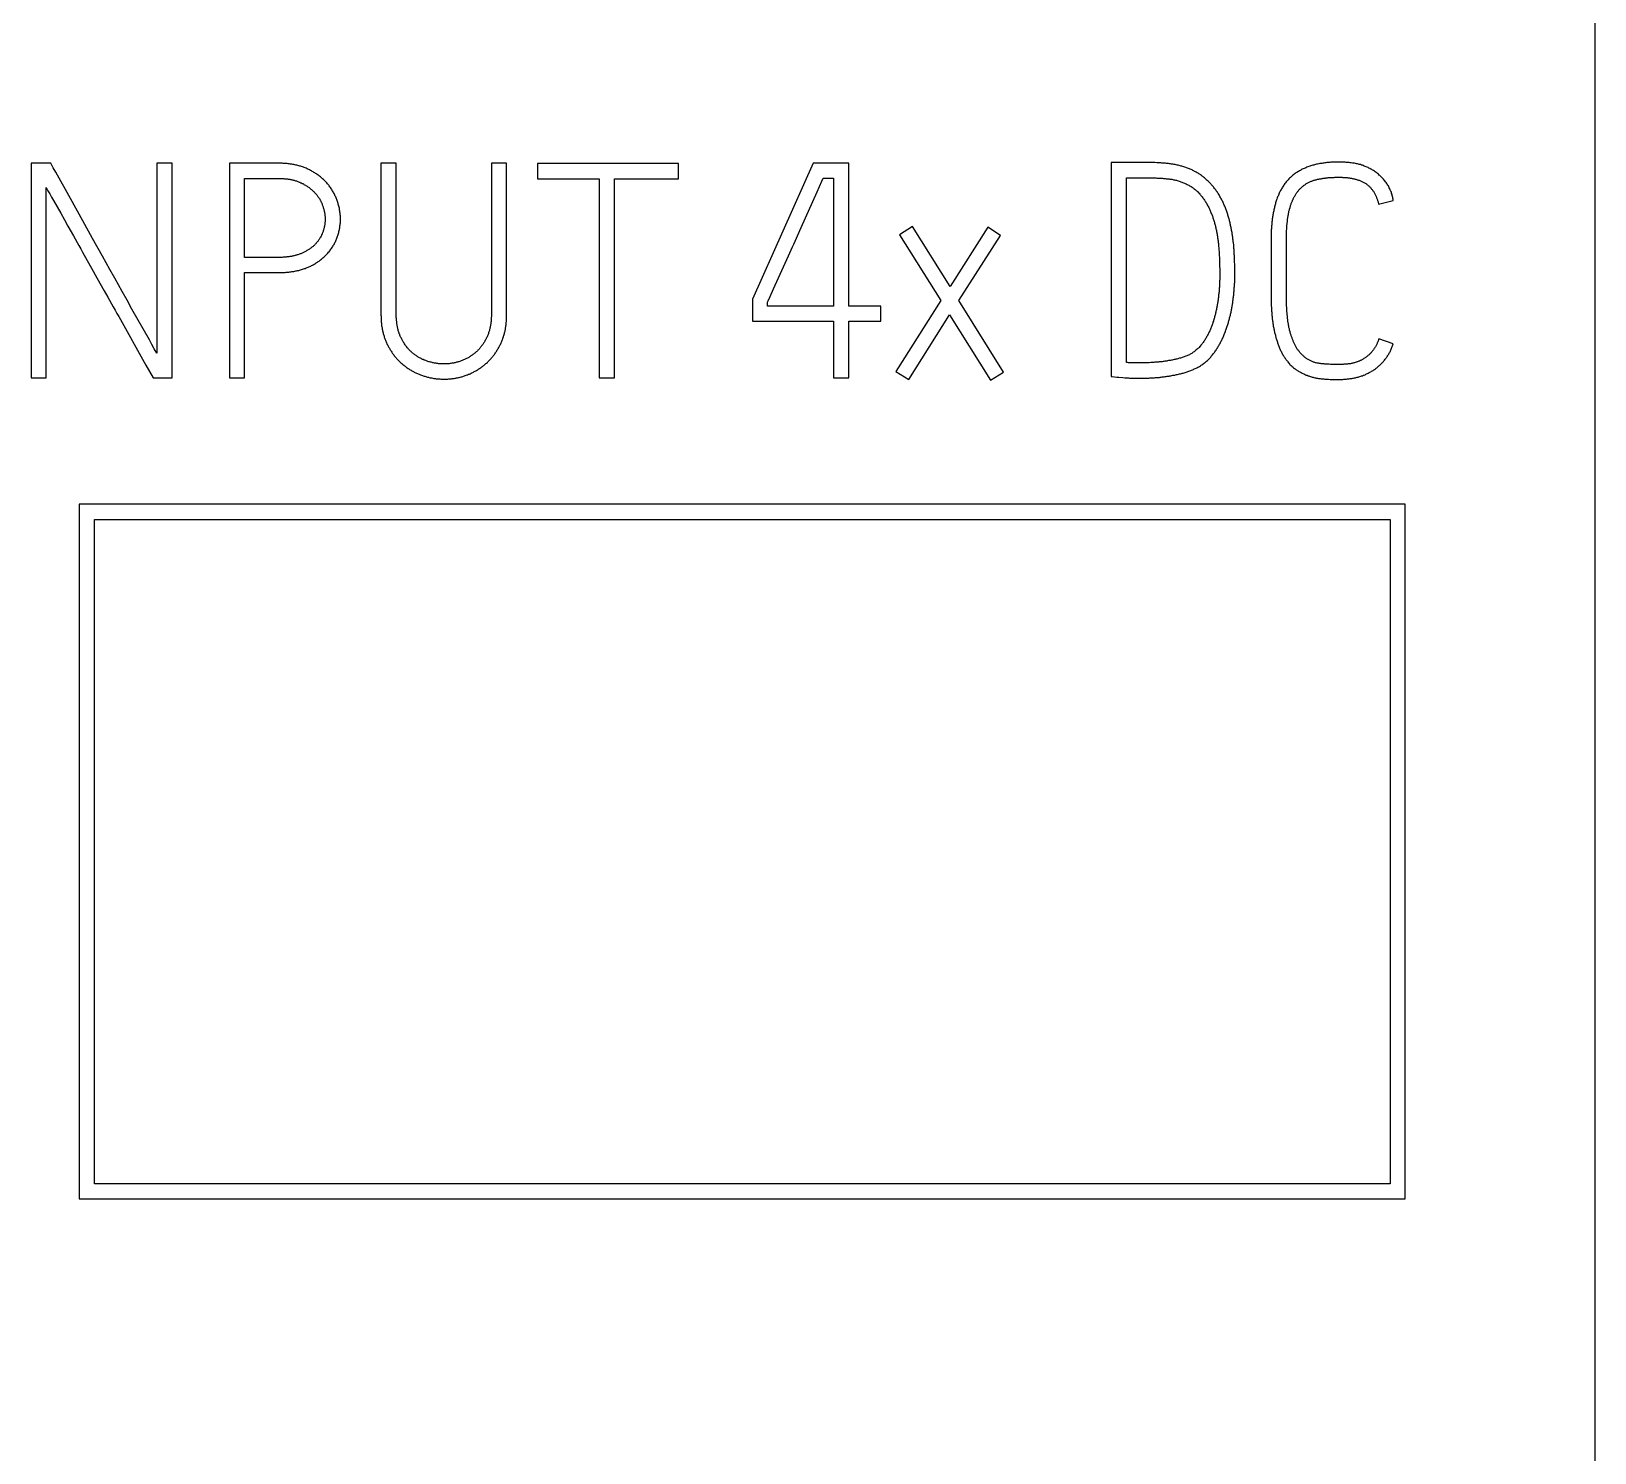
# Model space of a CAD drawing. Extents: x 0 to 420, y 0 to 297.
# Drawn here: x 133.93 to 146.31, y 212.14 to 223.39 of the extents above; entities that cross this region are included whole.
import ezdxf

# ---------------------------------------------------------------- set-up
doc = ezdxf.new("R2010")
doc.units = 0
doc.header["$LTSCALE"] = 23.1
doc.layers.add('10000_FRONT', color=7, linetype='CONTINUOUS')
doc.layers.add('10500_FRONT_LABELING', color=7, linetype='CONTINUOUS')

msp = doc.modelspace()

# ---------------------------------------------------------------- linework, layer by layer
at = {"layer": '10000_FRONT', "color": 7, "linetype": 'CONTINUOUS'}
for p, q in [((146.308, 234.648), (146.308, 144.648)), ((134.308, 219.648), (134.308, 214.148)), ((144.808, 219.648), (134.308, 219.648)), ((144.808, 214.148), (144.808, 219.648)), ((134.428, 214.268), (134.428, 219.528)), ((134.428, 219.528), (144.688, 219.528)), ((144.688, 219.528), (144.688, 214.268)), ((144.688, 214.268), (134.428, 214.268)), ((134.308, 214.148), (144.808, 214.148))]:
    msp.add_line(p, q, dxfattribs=at)
at = {"layer": '10500_FRONT_LABELING', "color": 7, "linetype": 'CONTINUOUS'}
for p, q in [((142.794, 222.354), (142.779, 222.355)), ((142.81, 222.354), (142.794, 222.354)), ((133.928, 222.348), (133.928, 220.648)), ((134.082, 222.348), (133.928, 222.348)), ((134.921, 222.348), (134.921, 220.844)), ((135.042, 222.348), (134.921, 222.348)), ((135.042, 220.648), (135.042, 222.348)), ((135.496, 222.348), (135.496, 220.648)), ((135.891, 222.348), (135.496, 222.348)), ((136.696, 222.35), (136.696, 221.153)), ((136.818, 222.35), (136.696, 222.35)), ((136.818, 221.153), (136.818, 222.35)), ((137.571, 222.35), (137.571, 221.153)), ((137.692, 222.35), (137.571, 222.35)), ((137.692, 221.153), (137.692, 222.35)), ((137.935, 222.346), (137.935, 222.225)), ((139.054, 222.346), (137.935, 222.346)), ((139.054, 222.225), (139.054, 222.346)), ((140.119, 222.348), (139.639, 221.273)), ((140.402, 222.348), (140.119, 222.348)), ((140.402, 221.216), (140.402, 222.348)), ((142.479, 222.353), (142.479, 220.66)), ((142.6, 220.771), (142.6, 222.232)), ((142.825, 222.353), (142.81, 222.354)), ((142.841, 222.352), (142.825, 222.353)), ((142.856, 222.352), (142.841, 222.352)), ((134.046, 220.648), (134.046, 222.157)), ((135.617, 221.603), (135.617, 222.228)), ((135.617, 222.228), (135.891, 222.228)), ((137.935, 222.225), (138.424, 222.225)), ((138.424, 222.225), (138.424, 220.648)), ((138.545, 220.648), (138.545, 222.225)), ((138.545, 222.225), (139.054, 222.225)), ((140.024, 221.839), (140.15, 222.123)), ((140.15, 222.123), (140.187, 222.206)), ((140.187, 222.206), (140.197, 222.23)), ((140.197, 222.23), (140.28, 222.23)), ((140.28, 222.23), (140.28, 221.216)), ((134.132, 222.003), (134.161, 221.952)), ((134.335, 221.893), (134.238, 222.068)), ((144.597, 222.025), (144.713, 222.053)), ((134.161, 221.952), (134.19, 221.901)), ((134.19, 221.901), (134.218, 221.85)), ((134.413, 221.753), (134.335, 221.893)), ((134.218, 221.85), (134.261, 221.773)), ((134.491, 221.613), (134.413, 221.753)), ((139.976, 221.732), (140.024, 221.839)), ((140.906, 221.846), (140.803, 221.782)), ((140.803, 221.782), (141.131, 221.261)), ((141.203, 221.372), (140.906, 221.846)), ((141.502, 221.841), (141.203, 221.372)), ((141.272, 221.261), (141.602, 221.777)), ((141.602, 221.777), (141.502, 221.841)), ((143.867, 221.781), (143.868, 221.793)), ((143.867, 221.77), (143.867, 221.781)), ((143.867, 221.758), (143.867, 221.77)), ((143.867, 221.747), (143.867, 221.758)), ((143.867, 221.287), (143.867, 221.747)), ((143.868, 221.804), (143.868, 221.816)), ((143.868, 221.793), (143.868, 221.804)), ((139.806, 221.353), (139.923, 221.614)), ((143.33, 221.691), (143.331, 221.676)), ((143.331, 221.676), (143.332, 221.662)), ((143.332, 221.662), (143.333, 221.647)), ((143.333, 221.647), (143.334, 221.632)), ((143.334, 221.632), (143.335, 221.617)), ((143.335, 221.617), (143.336, 221.603)), ((143.455, 221.603), (143.455, 221.618)), ((134.405, 221.517), (134.448, 221.441)), ((135.891, 221.603), (135.617, 221.603)), ((143.336, 221.603), (143.336, 221.588)), ((143.336, 221.588), (143.337, 221.573)), ((143.337, 221.573), (143.338, 221.558)), ((143.338, 221.558), (143.338, 221.543)), ((143.338, 221.543), (143.338, 221.529)), ((143.338, 221.529), (143.339, 221.514)), ((143.339, 221.514), (143.339, 221.499)), ((143.339, 221.499), (143.339, 221.484)), ((143.456, 221.587), (143.455, 221.603)), ((143.456, 221.572), (143.456, 221.587)), ((143.457, 221.541), (143.456, 221.572)), ((143.458, 221.518), (143.457, 221.541)), ((143.458, 221.503), (143.458, 221.518)), ((143.458, 221.487), (143.458, 221.503)), ((134.448, 221.441), (134.505, 221.339)), ((134.647, 221.333), (134.589, 221.438)), ((135.617, 220.648), (135.617, 221.483)), ((135.617, 221.483), (135.891, 221.483)), ((143.339, 221.484), (143.339, 221.469)), ((143.458, 221.472), (143.458, 221.487)), ((134.505, 221.339), (134.534, 221.287)), ((134.686, 221.263), (134.647, 221.333)), ((134.725, 221.193), (134.686, 221.263)), ((139.639, 221.273), (139.639, 221.098)), ((139.758, 221.216), (139.758, 221.247)), ((139.779, 221.294), (139.806, 221.353)), ((141.131, 221.261), (140.775, 220.7)), ((141.626, 220.693), (141.272, 221.261)), ((143.746, 221.292), (143.746, 221.277)), ((143.746, 221.277), (143.746, 221.263)), ((143.746, 221.263), (143.746, 221.249)), ((143.746, 221.249), (143.747, 221.234)), ((143.867, 221.276), (143.867, 221.287)), ((143.867, 221.264), (143.867, 221.276)), ((143.867, 221.253), (143.867, 221.264)), ((143.868, 221.241), (143.867, 221.253)), ((143.868, 221.23), (143.868, 221.241)), ((140.28, 221.216), (139.758, 221.216)), ((140.654, 221.216), (140.402, 221.216)), ((140.654, 221.098), (140.654, 221.216)), ((140.877, 220.636), (141.2, 221.148)), ((141.2, 221.148), (141.523, 220.631)), ((143.747, 221.234), (143.747, 221.22)), ((143.747, 221.22), (143.748, 221.206)), ((143.748, 221.206), (143.749, 221.192)), ((143.868, 221.218), (143.868, 221.23)), ((143.869, 221.207), (143.868, 221.218)), ((143.87, 221.196), (143.869, 221.207)), ((143.87, 221.184), (143.87, 221.196)), ((143.871, 221.173), (143.87, 221.184)), ((143.872, 221.161), (143.871, 221.173)), ((143.873, 221.15), (143.872, 221.161)), ((139.639, 221.098), (140.28, 221.098)), ((140.28, 221.098), (140.28, 220.648)), ((140.402, 220.648), (140.402, 221.098)), ((140.402, 221.098), (140.654, 221.098)), ((144.711, 220.917), (144.599, 220.957)), ((134.835, 220.75), (134.892, 220.648)), ((142.727, 220.768), (142.712, 220.768)), ((142.742, 220.768), (142.727, 220.768)), ((142.779, 220.769), (142.764, 220.769)), ((142.794, 220.77), (142.779, 220.769)), ((144.194, 220.757), (144.183, 220.758)), ((144.206, 220.756), (144.194, 220.757)), ((144.217, 220.755), (144.206, 220.756)), ((133.928, 220.648), (134.046, 220.648)), ((134.892, 220.648), (135.042, 220.648)), ((135.496, 220.648), (135.617, 220.648)), ((138.424, 220.648), (138.545, 220.648)), ((140.28, 220.648), (140.402, 220.648)), ((140.775, 220.7), (140.877, 220.636)), ((141.523, 220.631), (141.626, 220.693)), ((142.571, 220.651), (142.586, 220.65)), ((142.67, 220.646), (142.686, 220.646)), ((144.199, 220.638), (144.213, 220.637)), ((144.213, 220.637), (144.228, 220.637)), ((144.228, 220.637), (144.242, 220.636))]:
    msp.add_line(p, q, dxfattribs=at)
for points in [[(142.779, 222.355), (142.771, 222.355), (142.764, 222.355), (142.756, 222.355), (142.748, 222.355), (142.479, 222.353)], [(144.713, 222.053), (144.712, 222.061), (144.71, 222.069), (144.709, 222.077), (144.707, 222.085), (144.705, 222.093), (144.703, 222.101), (144.7, 222.109), (144.698, 222.116), (144.695, 222.124), (144.692, 222.131), (144.689, 222.139), (144.685, 222.146), (144.681, 222.153), (144.678, 222.161), (144.674, 222.168), (144.669, 222.175), (144.665, 222.182), (144.661, 222.188), (144.656, 222.195), (144.651, 222.202), (144.646, 222.208), (144.641, 222.214), (144.636, 222.221), (144.63, 222.227), (144.625, 222.233), (144.619, 222.239), (144.613, 222.244), (144.607, 222.25), (144.601, 222.255), (144.595, 222.261), (144.589, 222.266), (144.582, 222.271), (144.576, 222.276), (144.569, 222.28), (144.563, 222.285), (144.556, 222.29), (144.549, 222.294), (144.542, 222.298), (144.535, 222.302), (144.528, 222.306), (144.52, 222.31), (144.513, 222.314), (144.506, 222.317), (144.498, 222.32), (144.491, 222.323), (144.483, 222.326), (144.475, 222.329), (144.468, 222.332), (144.46, 222.334), (144.452, 222.337), (144.444, 222.339), (144.437, 222.341), (144.429, 222.343), (144.421, 222.344), (144.413, 222.346), (144.405, 222.348), (144.397, 222.349), (144.389, 222.35), (144.38, 222.351), (144.372, 222.352), (144.364, 222.353), (144.356, 222.354), (144.348, 222.355), (144.34, 222.355), (144.332, 222.356), (144.324, 222.356), (144.316, 222.357), (144.308, 222.357), (144.3, 222.357), (144.292, 222.357), (144.284, 222.357), (144.275, 222.357), (144.267, 222.357), (144.259, 222.357), (144.251, 222.357), (144.243, 222.357), (144.235, 222.356), (144.227, 222.356), (144.219, 222.356), (144.211, 222.355), (144.203, 222.354), (144.195, 222.354), (144.186, 222.353), (144.178, 222.352), (144.17, 222.351), (144.162, 222.35), (144.154, 222.349), (144.146, 222.347), (144.138, 222.346), (144.13, 222.345), (144.122, 222.343), (144.114, 222.341), (144.106, 222.34), (144.098, 222.338), (144.09, 222.336), (144.083, 222.334), (144.075, 222.332), (144.067, 222.329), (144.059, 222.327), (144.052, 222.324), (144.044, 222.322), (144.036, 222.319), (144.029, 222.316), (144.021, 222.313), (144.014, 222.31), (144.006, 222.307), (143.999, 222.303), (143.991, 222.3), (143.984, 222.296), (143.977, 222.292), (143.97, 222.288), (143.963, 222.284), (143.956, 222.28), (143.949, 222.275), (143.942, 222.271), (143.936, 222.266), (143.929, 222.261), (143.923, 222.257), (143.916, 222.251), (143.91, 222.246), (143.904, 222.241), (143.898, 222.235), (143.892, 222.23), (143.886, 222.224), (143.881, 222.218), (143.875, 222.212), (143.87, 222.206), (143.865, 222.2), (143.86, 222.193), (143.855, 222.187), (143.85, 222.181), (143.845, 222.174), (143.841, 222.167), (143.836, 222.16), (143.832, 222.153), (143.828, 222.146), (143.824, 222.139), (143.82, 222.132), (143.817, 222.125), (143.813, 222.118), (143.809, 222.11), (143.806, 222.103), (143.803, 222.096), (143.8, 222.088), (143.797, 222.081), (143.794, 222.073), (143.791, 222.065), (143.788, 222.058), (143.786, 222.05), (143.783, 222.043), (143.781, 222.035), (143.779, 222.027), (143.777, 222.019), (143.775, 222.012), (143.773, 222.004), (143.771, 221.996), (143.769, 221.988), (143.767, 221.98), (143.766, 221.972), (143.764, 221.964), (143.763, 221.956), (143.761, 221.948), (143.76, 221.94), (143.759, 221.932), (143.757, 221.924), (143.756, 221.916), (143.755, 221.908), (143.754, 221.9), (143.753, 221.892), (143.752, 221.884), (143.752, 221.876), (143.751, 221.868), (143.75, 221.86), (143.749, 221.852), (143.749, 221.844), (143.748, 221.836), (143.748, 221.828), (143.747, 221.82), (143.747, 221.811), (143.747, 221.803), (143.746, 221.795), (143.746, 221.787), (143.746, 221.779), (143.746, 221.771), (143.746, 221.763), (143.746, 221.755), (143.746, 221.292)], [(134.238, 222.068), (134.121, 222.278), (134.101, 222.313), (134.082, 222.348)], [(135.891, 221.483), (135.899, 221.483), (135.906, 221.483), (135.914, 221.483), (135.922, 221.483), (135.93, 221.484), (135.937, 221.484), (135.945, 221.485), (135.953, 221.485), (135.961, 221.486), (135.968, 221.487), (135.976, 221.488), (135.984, 221.489), (135.991, 221.49), (135.999, 221.491), (136.007, 221.492), (136.014, 221.494), (136.022, 221.495), (136.029, 221.497), (136.037, 221.498), (136.045, 221.5), (136.052, 221.502), (136.06, 221.504), (136.067, 221.506), (136.075, 221.509), (136.082, 221.511), (136.09, 221.514), (136.097, 221.516), (136.104, 221.519), (136.112, 221.522), (136.119, 221.525), (136.126, 221.528), (136.133, 221.531), (136.14, 221.534), (136.147, 221.538), (136.154, 221.541), (136.161, 221.545), (136.167, 221.549), (136.174, 221.553), (136.181, 221.557), (136.187, 221.561), (136.194, 221.565), (136.2, 221.57), (136.206, 221.574), (136.213, 221.579), (136.219, 221.584), (136.225, 221.589), (136.231, 221.594), (136.237, 221.599), (136.243, 221.604), (136.249, 221.609), (136.254, 221.614), (136.26, 221.62), (136.265, 221.625), (136.27, 221.631), (136.276, 221.637), (136.281, 221.643), (136.286, 221.648), (136.291, 221.654), (136.295, 221.661), (136.3, 221.667), (136.304, 221.673), (136.309, 221.68), (136.313, 221.686), (136.317, 221.693), (136.321, 221.699), (136.325, 221.706), (136.329, 221.713), (136.332, 221.72), (136.336, 221.727), (136.339, 221.734), (136.342, 221.741), (136.345, 221.748), (136.348, 221.755), (136.351, 221.763), (136.353, 221.77), (136.356, 221.777), (136.358, 221.785), (136.36, 221.792), (136.362, 221.8), (136.364, 221.807), (136.366, 221.815), (136.368, 221.823), (136.369, 221.83), (136.37, 221.838), (136.371, 221.846), (136.372, 221.853), (136.373, 221.861), (136.374, 221.869), (136.375, 221.877), (136.375, 221.884), (136.375, 221.892), (136.376, 221.9), (136.376, 221.908), (136.375, 221.915), (136.375, 221.923), (136.375, 221.931), (136.374, 221.939), (136.374, 221.946), (136.373, 221.954), (136.372, 221.962), (136.371, 221.97), (136.369, 221.977), (136.368, 221.985), (136.367, 221.993), (136.365, 222), (136.363, 222.008), (136.361, 222.015), (136.359, 222.023), (136.357, 222.03), (136.355, 222.038), (136.352, 222.045), (136.35, 222.052), (136.347, 222.06), (136.344, 222.067), (136.341, 222.074), (136.338, 222.081), (136.335, 222.088), (136.332, 222.095), (136.328, 222.102), (136.325, 222.109), (136.321, 222.116), (136.317, 222.123), (136.313, 222.13), (136.309, 222.136), (136.305, 222.143), (136.301, 222.149), (136.297, 222.156), (136.292, 222.162), (136.287, 222.168), (136.283, 222.174), (136.278, 222.18), (136.273, 222.186), (136.268, 222.192), (136.263, 222.198), (136.257, 222.203), (136.252, 222.209), (136.246, 222.215), (136.241, 222.22), (136.235, 222.225), (136.229, 222.23), (136.223, 222.236), (136.217, 222.241), (136.211, 222.245), (136.205, 222.25), (136.199, 222.255), (136.192, 222.259), (136.186, 222.263), (136.179, 222.268), (136.173, 222.272), (136.166, 222.276), (136.16, 222.28), (136.153, 222.284), (136.146, 222.288), (136.139, 222.291), (136.132, 222.295), (136.125, 222.298), (136.118, 222.302), (136.111, 222.305), (136.104, 222.308), (136.097, 222.311), (136.089, 222.314), (136.082, 222.316), (136.075, 222.319), (136.067, 222.322), (136.06, 222.324), (136.053, 222.326), (136.045, 222.328), (136.038, 222.33), (136.03, 222.332), (136.023, 222.334), (136.015, 222.336), (136.007, 222.337), (136, 222.339), (135.992, 222.34), (135.984, 222.341), (135.977, 222.342), (135.969, 222.343), (135.961, 222.344), (135.953, 222.345), (135.945, 222.346), (135.938, 222.346), (135.93, 222.347), (135.922, 222.347), (135.914, 222.348), (135.906, 222.348), (135.899, 222.348), (135.891, 222.348)], [(142.6, 222.232), (142.795, 222.232), (142.803, 222.232), (142.81, 222.232), (142.818, 222.232), (142.825, 222.232), (142.833, 222.232), (142.84, 222.231), (142.848, 222.231), (142.855, 222.231), (142.862, 222.23), (142.87, 222.23), (142.877, 222.229), (142.885, 222.229), (142.892, 222.228), (142.9, 222.228), (142.907, 222.227), (142.914, 222.226), (142.922, 222.226), (142.929, 222.225), (142.937, 222.224), (142.944, 222.223), (142.951, 222.222), (142.959, 222.221), (142.966, 222.219), (142.973, 222.218), (142.981, 222.216), (142.988, 222.214), (142.995, 222.213), (143.002, 222.211), (143.01, 222.208), (143.017, 222.206), (143.024, 222.204), (143.031, 222.201), (143.038, 222.199), (143.045, 222.196), (143.052, 222.193), (143.059, 222.19), (143.066, 222.187), (143.073, 222.184), (143.08, 222.181), (143.086, 222.178), (143.093, 222.174), (143.099, 222.17), (143.106, 222.167), (143.112, 222.163), (143.119, 222.158), (143.125, 222.154), (143.131, 222.15), (143.137, 222.145), (143.143, 222.14), (143.149, 222.136), (143.154, 222.131), (143.16, 222.126), (143.165, 222.121), (143.17, 222.115), (143.175, 222.11), (143.18, 222.104), (143.185, 222.099), (143.19, 222.093), (143.195, 222.087), (143.199, 222.081), (143.204, 222.075), (143.208, 222.069), (143.213, 222.063), (143.217, 222.057), (143.221, 222.051), (143.225, 222.044), (143.229, 222.038), (143.233, 222.031), (143.237, 222.025), (143.24, 222.019), (143.244, 222.012), (143.247, 222.005), (143.251, 221.999), (143.254, 221.992), (143.257, 221.985), (143.26, 221.979), (143.264, 221.972), (143.266, 221.965), (143.269, 221.958), (143.272, 221.951), (143.275, 221.944), (143.278, 221.937), (143.28, 221.93), (143.283, 221.923), (143.285, 221.916), (143.287, 221.909), (143.29, 221.902), (143.292, 221.895), (143.294, 221.888), (143.296, 221.881), (143.298, 221.873), (143.3, 221.866), (143.302, 221.859), (143.304, 221.852), (143.306, 221.844), (143.307, 221.837), (143.309, 221.83), (143.311, 221.823), (143.312, 221.815), (143.314, 221.808), (143.315, 221.801), (143.316, 221.794), (143.318, 221.786), (143.319, 221.779), (143.32, 221.772), (143.321, 221.764), (143.322, 221.757), (143.323, 221.75), (143.324, 221.742), (143.325, 221.735), (143.326, 221.728), (143.327, 221.72), (143.328, 221.713), (143.328, 221.706), (143.329, 221.698), (143.33, 221.691)], [(143.447, 221.718), (143.446, 221.725), (143.445, 221.733), (143.444, 221.74), (143.443, 221.748), (143.442, 221.756), (143.441, 221.763), (143.44, 221.771), (143.439, 221.778), (143.438, 221.786), (143.437, 221.793), (143.436, 221.801), (143.434, 221.809), (143.433, 221.816), (143.431, 221.824), (143.43, 221.831), (143.428, 221.839), (143.427, 221.846), (143.425, 221.854), (143.424, 221.861), (143.422, 221.869), (143.42, 221.876), (143.418, 221.884), (143.416, 221.891), (143.415, 221.899), (143.413, 221.906), (143.411, 221.914), (143.409, 221.921), (143.406, 221.929), (143.404, 221.936), (143.402, 221.943), (143.4, 221.951), (143.397, 221.958), (143.395, 221.966), (143.392, 221.973), (143.39, 221.98), (143.387, 221.987), (143.384, 221.995), (143.381, 222.002), (143.378, 222.009), (143.375, 222.016), (143.372, 222.023), (143.369, 222.03), (143.366, 222.037), (143.362, 222.044), (143.359, 222.051), (143.355, 222.058), (143.352, 222.065), (143.348, 222.072), (143.344, 222.078), (143.34, 222.085), (143.337, 222.092), (143.333, 222.098), (143.328, 222.105), (143.324, 222.111), (143.32, 222.118), (143.316, 222.124), (143.311, 222.131), (143.307, 222.137), (143.302, 222.143), (143.297, 222.149), (143.292, 222.156), (143.288, 222.162), (143.283, 222.167), (143.278, 222.173), (143.272, 222.179), (143.267, 222.185), (143.262, 222.19), (143.257, 222.196), (143.251, 222.201), (143.246, 222.207), (143.24, 222.212), (143.235, 222.217), (143.229, 222.223), (143.223, 222.228), (143.217, 222.233), (143.211, 222.238), (143.205, 222.242), (143.199, 222.247), (143.193, 222.252), (143.186, 222.256), (143.18, 222.261), (143.173, 222.265), (143.167, 222.269), (143.16, 222.273), (143.153, 222.277), (143.147, 222.281), (143.14, 222.284), (143.133, 222.288), (143.126, 222.291), (143.119, 222.295), (143.112, 222.298), (143.105, 222.301), (143.098, 222.304), (143.091, 222.307), (143.083, 222.309), (143.076, 222.312), (143.069, 222.315), (143.061, 222.317), (143.054, 222.32), (143.047, 222.322), (143.039, 222.324), (143.032, 222.326), (143.024, 222.328), (143.017, 222.33), (143.009, 222.332), (143.001, 222.334), (142.994, 222.336), (142.986, 222.337), (142.979, 222.339), (142.971, 222.34), (142.963, 222.341), (142.956, 222.342), (142.948, 222.343), (142.941, 222.344), (142.933, 222.345), (142.925, 222.346), (142.918, 222.347), (142.91, 222.348), (142.902, 222.348), (142.895, 222.349), (142.887, 222.35), (142.879, 222.35), (142.872, 222.351), (142.856, 222.352)], [(143.868, 221.816), (143.869, 221.827), (143.869, 221.833), (143.87, 221.839), (143.87, 221.844), (143.87, 221.85), (143.871, 221.856), (143.871, 221.861), (143.872, 221.867), (143.872, 221.873), (143.873, 221.878), (143.874, 221.884), (143.874, 221.89), (143.875, 221.896), (143.876, 221.901), (143.876, 221.907), (143.877, 221.913), (143.878, 221.918), (143.879, 221.924), (143.88, 221.93), (143.881, 221.935), (143.882, 221.941), (143.883, 221.946), (143.884, 221.952), (143.885, 221.958), (143.886, 221.963), (143.887, 221.969), (143.889, 221.975), (143.89, 221.98), (143.892, 221.986), (143.893, 221.991), (143.895, 221.997), (143.896, 222.003), (143.898, 222.008), (143.9, 222.014), (143.902, 222.019), (143.903, 222.025), (143.905, 222.03), (143.907, 222.035), (143.91, 222.041), (143.912, 222.046), (143.914, 222.051), (143.916, 222.057), (143.919, 222.062), (143.921, 222.067), (143.924, 222.072), (143.926, 222.078), (143.929, 222.083), (143.932, 222.088), (143.935, 222.093), (143.938, 222.098), (143.941, 222.103), (143.944, 222.108), (143.947, 222.112), (143.95, 222.117), (143.954, 222.122), (143.957, 222.126), (143.961, 222.131), (143.965, 222.135), (143.968, 222.139), (143.972, 222.144), (143.976, 222.148), (143.98, 222.152), (143.985, 222.156), (143.989, 222.16), (143.993, 222.163), (143.998, 222.167), (144.002, 222.171), (144.007, 222.174), (144.012, 222.177), (144.017, 222.181), (144.021, 222.184), (144.026, 222.187), (144.031, 222.19), (144.036, 222.193), (144.041, 222.196), (144.047, 222.198), (144.052, 222.201), (144.057, 222.203), (144.062, 222.205), (144.068, 222.207), (144.073, 222.209), (144.079, 222.211), (144.084, 222.213), (144.09, 222.215), (144.095, 222.216), (144.101, 222.218), (144.107, 222.219), (144.112, 222.221), (144.118, 222.222), (144.124, 222.223), (144.129, 222.224), (144.135, 222.225), (144.141, 222.226), (144.146, 222.227), (144.152, 222.228), (144.158, 222.229), (144.163, 222.23), (144.169, 222.23), (144.175, 222.231), (144.18, 222.232), (144.186, 222.232), (144.192, 222.233), (144.198, 222.234), (144.203, 222.234), (144.209, 222.234), (144.215, 222.235), (144.221, 222.235), (144.226, 222.236), (144.232, 222.236), (144.238, 222.236), (144.244, 222.236), (144.249, 222.237), (144.255, 222.237), (144.261, 222.237), (144.267, 222.237), (144.273, 222.237), (144.278, 222.237), (144.284, 222.237), (144.29, 222.237), (144.296, 222.237), (144.301, 222.237), (144.307, 222.237), (144.313, 222.236), (144.319, 222.236), (144.325, 222.236), (144.33, 222.235), (144.336, 222.235), (144.342, 222.234), (144.348, 222.234), (144.353, 222.233), (144.359, 222.233), (144.365, 222.232), (144.371, 222.231), (144.376, 222.23), (144.382, 222.229), (144.388, 222.228), (144.393, 222.227), (144.399, 222.226), (144.405, 222.224), (144.41, 222.223), (144.416, 222.222), (144.421, 222.22), (144.427, 222.218), (144.433, 222.217), (144.438, 222.215), (144.443, 222.213), (144.449, 222.211), (144.454, 222.209), (144.459, 222.206), (144.465, 222.204), (144.47, 222.201), (144.475, 222.199), (144.48, 222.196), (144.485, 222.193), (144.49, 222.19), (144.495, 222.187), (144.5, 222.184), (144.504, 222.18), (144.509, 222.177), (144.513, 222.173), (144.518, 222.169), (144.522, 222.165), (144.526, 222.161), (144.53, 222.157), (144.534, 222.153), (144.538, 222.149), (144.541, 222.144), (144.545, 222.14), (144.548, 222.135), (144.552, 222.13), (144.555, 222.126), (144.558, 222.121), (144.561, 222.116), (144.564, 222.111), (144.567, 222.106), (144.569, 222.101), (144.572, 222.096), (144.574, 222.09), (144.577, 222.085), (144.579, 222.08), (144.581, 222.075), (144.583, 222.069), (144.585, 222.064), (144.587, 222.058), (144.589, 222.053), (144.591, 222.047)], [(134.046, 222.157), (134.06, 222.131), (134.074, 222.105), (134.088, 222.08), (134.103, 222.054), (134.132, 222.003)], [(135.891, 222.228), (135.897, 222.228), (135.903, 222.228), (135.909, 222.227), (135.915, 222.227), (135.921, 222.227), (135.927, 222.227), (135.933, 222.226), (135.939, 222.226), (135.945, 222.225), (135.951, 222.224), (135.957, 222.224), (135.963, 222.223), (135.968, 222.222), (135.974, 222.221), (135.98, 222.22), (135.986, 222.219), (135.992, 222.217), (135.998, 222.216), (136.004, 222.214), (136.009, 222.213), (136.015, 222.211), (136.021, 222.209), (136.027, 222.208), (136.033, 222.206), (136.038, 222.204), (136.044, 222.201), (136.049, 222.199), (136.055, 222.197), (136.06, 222.194), (136.066, 222.192), (136.071, 222.189), (136.077, 222.187), (136.082, 222.184), (136.087, 222.181), (136.092, 222.178), (136.098, 222.175), (136.103, 222.172), (136.108, 222.169), (136.113, 222.166), (136.118, 222.162), (136.123, 222.159), (136.128, 222.155), (136.133, 222.152), (136.137, 222.148), (136.142, 222.144), (136.147, 222.14), (136.151, 222.136), (136.155, 222.132), (136.16, 222.128), (136.164, 222.124), (136.168, 222.12), (136.172, 222.115), (136.176, 222.111), (136.18, 222.106), (136.184, 222.102), (136.188, 222.097), (136.192, 222.093), (136.195, 222.088), (136.199, 222.083), (136.202, 222.078), (136.205, 222.073), (136.209, 222.068), (136.212, 222.063), (136.215, 222.057), (136.218, 222.052), (136.22, 222.047), (136.223, 222.041), (136.226, 222.036), (136.228, 222.031), (136.23, 222.025), (136.232, 222.019), (136.235, 222.014), (136.237, 222.008), (136.239, 222.003), (136.24, 221.997), (136.242, 221.991), (136.244, 221.985), (136.245, 221.98), (136.246, 221.974), (136.248, 221.968), (136.249, 221.962), (136.25, 221.956), (136.251, 221.95), (136.252, 221.944), (136.252, 221.938), (136.253, 221.932), (136.254, 221.926), (136.254, 221.92), (136.254, 221.914), (136.254, 221.908), (136.254, 221.902), (136.254, 221.896), (136.254, 221.891), (136.254, 221.885), (136.253, 221.879), (136.253, 221.873), (136.252, 221.867), (136.251, 221.861), (136.25, 221.855), (136.249, 221.849), (136.248, 221.843), (136.246, 221.837), (136.245, 221.831), (136.244, 221.825), (136.242, 221.82), (136.24, 221.814), (136.238, 221.808), (136.236, 221.803), (136.234, 221.797), (136.232, 221.792), (136.23, 221.786), (136.227, 221.781), (136.225, 221.775), (136.222, 221.77), (136.219, 221.764), (136.216, 221.759), (136.213, 221.754), (136.21, 221.749), (136.206, 221.744), (136.203, 221.739), (136.2, 221.734), (136.196, 221.729), (136.192, 221.725), (136.188, 221.72), (136.184, 221.716), (136.18, 221.711), (136.176, 221.707), (136.172, 221.703), (136.168, 221.698), (136.163, 221.694), (136.159, 221.69), (136.154, 221.686), (136.15, 221.683), (136.145, 221.679), (136.14, 221.675), (136.135, 221.672), (136.13, 221.668), (136.125, 221.665), (136.12, 221.662), (136.115, 221.659), (136.11, 221.656), (136.105, 221.653), (136.1, 221.65), (136.094, 221.647), (136.089, 221.644), (136.084, 221.642), (136.078, 221.639), (136.073, 221.637), (136.067, 221.634), (136.062, 221.632), (136.056, 221.63), (136.05, 221.628), (136.045, 221.626), (136.039, 221.624), (136.033, 221.622), (136.027, 221.62), (136.022, 221.619), (136.016, 221.617), (136.01, 221.616), (136.004, 221.614), (135.998, 221.613), (135.993, 221.612), (135.987, 221.611), (135.981, 221.61), (135.975, 221.609), (135.969, 221.608), (135.963, 221.607), (135.957, 221.606), (135.951, 221.606), (135.945, 221.605), (135.939, 221.605), (135.933, 221.604), (135.927, 221.604), (135.921, 221.604), (135.915, 221.603), (135.909, 221.603), (135.903, 221.603), (135.897, 221.603), (135.891, 221.603)], [(144.591, 222.047), (144.592, 222.042), (144.594, 222.036), (144.595, 222.031), (144.597, 222.025)], [(134.261, 221.773), (134.304, 221.696), (134.319, 221.671), (134.333, 221.645), (134.347, 221.62), (134.405, 221.517)], [(134.589, 221.438), (134.549, 221.508), (134.491, 221.613)], [(139.923, 221.614), (139.955, 221.685), (139.96, 221.696), (139.965, 221.708), (139.976, 221.732)], [(143.455, 221.618), (143.454, 221.626), (143.454, 221.634), (143.454, 221.641), (143.453, 221.649), (143.453, 221.657), (143.452, 221.664), (143.451, 221.672), (143.451, 221.679), (143.45, 221.687), (143.449, 221.695), (143.449, 221.702), (143.447, 221.718)], [(142.769, 220.647), (142.777, 220.647), (142.785, 220.648), (142.792, 220.648), (142.8, 220.649), (142.808, 220.649), (142.815, 220.65), (142.823, 220.65), (142.83, 220.651), (142.838, 220.651), (142.846, 220.652), (142.853, 220.653), (142.861, 220.653), (142.868, 220.654), (142.876, 220.655), (142.883, 220.656), (142.891, 220.657), (142.899, 220.658), (142.906, 220.659), (142.914, 220.66), (142.921, 220.661), (142.929, 220.662), (142.937, 220.663), (142.944, 220.665), (142.952, 220.666), (142.959, 220.667), (142.967, 220.669), (142.974, 220.67), (142.982, 220.671), (142.989, 220.673), (142.997, 220.675), (143.005, 220.676), (143.012, 220.678), (143.02, 220.68), (143.027, 220.681), (143.035, 220.683), (143.042, 220.685), (143.05, 220.687), (143.057, 220.689), (143.065, 220.692), (143.072, 220.694), (143.08, 220.696), (143.087, 220.699), (143.094, 220.701), (143.102, 220.704), (143.109, 220.707), (143.116, 220.71), (143.123, 220.713), (143.13, 220.716), (143.137, 220.719), (143.144, 220.722), (143.151, 220.726), (143.158, 220.729), (143.165, 220.733), (143.172, 220.736), (143.178, 220.74), (143.185, 220.744), (143.192, 220.749), (143.198, 220.753), (143.205, 220.757), (143.211, 220.762), (143.217, 220.767), (143.223, 220.771), (143.229, 220.776), (143.235, 220.781), (143.241, 220.787), (143.246, 220.792), (143.252, 220.797), (143.257, 220.803), (143.262, 220.808), (143.267, 220.814), (143.272, 220.82), (143.277, 220.826), (143.282, 220.832), (143.287, 220.838), (143.292, 220.844), (143.296, 220.85), (143.301, 220.856), (143.305, 220.863), (143.31, 220.869), (143.314, 220.876), (143.318, 220.882), (143.322, 220.889), (143.326, 220.895), (143.33, 220.902), (143.334, 220.909), (143.338, 220.915), (143.341, 220.922), (143.345, 220.929), (143.348, 220.936), (143.352, 220.943), (143.355, 220.949), (143.359, 220.956), (143.362, 220.963), (143.365, 220.97), (143.368, 220.977), (143.371, 220.984), (143.374, 220.991), (143.377, 220.999), (143.38, 221.006), (143.383, 221.013), (143.385, 221.02), (143.388, 221.027), (143.39, 221.035), (143.393, 221.042), (143.395, 221.049), (143.398, 221.057), (143.4, 221.064), (143.402, 221.071), (143.405, 221.079), (143.407, 221.086), (143.409, 221.094), (143.411, 221.101), (143.413, 221.108), (143.415, 221.116), (143.417, 221.123), (143.419, 221.131), (143.421, 221.138), (143.423, 221.146), (143.424, 221.153), (143.426, 221.161), (143.428, 221.168), (143.429, 221.176), (143.431, 221.183), (143.432, 221.191), (143.434, 221.198), (143.435, 221.206), (143.436, 221.213), (143.438, 221.221), (143.439, 221.228), (143.44, 221.236), (143.441, 221.243), (143.442, 221.251), (143.443, 221.258), (143.444, 221.266), (143.445, 221.274), (143.446, 221.281), (143.447, 221.289), (143.448, 221.296), (143.449, 221.304), (143.45, 221.311), (143.45, 221.319), (143.451, 221.327), (143.452, 221.334), (143.453, 221.342), (143.453, 221.349), (143.454, 221.357), (143.454, 221.365), (143.455, 221.372), (143.455, 221.38), (143.456, 221.388), (143.456, 221.395), (143.457, 221.403), (143.457, 221.411), (143.457, 221.418), (143.457, 221.426), (143.458, 221.434), (143.458, 221.441), (143.458, 221.449), (143.458, 221.457), (143.458, 221.464), (143.458, 221.472)], [(143.339, 221.469), (143.339, 221.454), (143.339, 221.447), (143.339, 221.44), (143.339, 221.432), (143.339, 221.425), (143.338, 221.417), (143.338, 221.41), (143.338, 221.403), (143.338, 221.395), (143.337, 221.388), (143.337, 221.38), (143.336, 221.373), (143.336, 221.366), (143.335, 221.358), (143.335, 221.351), (143.334, 221.344), (143.333, 221.336), (143.333, 221.329), (143.332, 221.322), (143.331, 221.314), (143.33, 221.307), (143.33, 221.3), (143.329, 221.292), (143.328, 221.285), (143.327, 221.278), (143.326, 221.27), (143.325, 221.263), (143.324, 221.256), (143.323, 221.248), (143.321, 221.241), (143.32, 221.234), (143.319, 221.227), (143.318, 221.219), (143.316, 221.212), (143.315, 221.205), (143.313, 221.198), (143.312, 221.19), (143.31, 221.183), (143.309, 221.176), (143.307, 221.169), (143.305, 221.161), (143.304, 221.154), (143.302, 221.147), (143.3, 221.14), (143.298, 221.133), (143.296, 221.125), (143.294, 221.118), (143.292, 221.111), (143.29, 221.104), (143.288, 221.097), (143.285, 221.09)], [(134.534, 221.287), (134.577, 221.211), (134.591, 221.185), (134.606, 221.159), (134.62, 221.134), (134.835, 220.75)], [(139.758, 221.247), (139.763, 221.259), (139.779, 221.294)], [(134.921, 220.844), (134.902, 220.879), (134.882, 220.914), (134.863, 220.949), (134.725, 221.193)], [(136.696, 221.153), (136.696, 221.145), (136.697, 221.138), (136.697, 221.131), (136.697, 221.124), (136.697, 221.117), (136.698, 221.11), (136.698, 221.103), (136.699, 221.096), (136.699, 221.089), (136.7, 221.082), (136.701, 221.075), (136.701, 221.068), (136.702, 221.061), (136.703, 221.054), (136.705, 221.047), (136.706, 221.041), (136.707, 221.034), (136.708, 221.027), (136.71, 221.02), (136.711, 221.013), (136.713, 221.006), (136.715, 220.999), (136.717, 220.993), (136.719, 220.986), (136.721, 220.979), (136.723, 220.972), (136.725, 220.966), (136.727, 220.959), (136.73, 220.952), (136.732, 220.946), (136.735, 220.939), (136.738, 220.933), (136.741, 220.926), (136.744, 220.92), (136.747, 220.913), (136.75, 220.907), (136.753, 220.901), (136.756, 220.895), (136.76, 220.889), (136.763, 220.883), (136.767, 220.877), (136.77, 220.871), (136.774, 220.865), (136.778, 220.859), (136.782, 220.853), (136.785, 220.847), (136.789, 220.841), (136.794, 220.836), (136.798, 220.83), (136.802, 220.824), (136.807, 220.819), (136.811, 220.813), (136.816, 220.808), (136.82, 220.803), (136.825, 220.797), (136.83, 220.792), (136.835, 220.787), (136.84, 220.782), (136.845, 220.777), (136.85, 220.772), (136.855, 220.768), (136.861, 220.763), (136.866, 220.758), (136.871, 220.754), (136.877, 220.749), (136.882, 220.745), (136.888, 220.741), (136.893, 220.736), (136.899, 220.732), (136.905, 220.728), (136.911, 220.724), (136.917, 220.72), (136.923, 220.716), (136.929, 220.713), (136.935, 220.709), (136.941, 220.705), (136.947, 220.702), (136.953, 220.699), (136.96, 220.695), (136.966, 220.692), (136.972, 220.689), (136.979, 220.686), (136.985, 220.683), (136.992, 220.68), (136.998, 220.678), (137.005, 220.675), (137.011, 220.672), (137.018, 220.67), (137.025, 220.668), (137.031, 220.665), (137.038, 220.663), (137.045, 220.661), (137.051, 220.659), (137.058, 220.657), (137.065, 220.655), (137.072, 220.654), (137.079, 220.652), (137.086, 220.65), (137.093, 220.649), (137.1, 220.648), (137.107, 220.646), (137.114, 220.645), (137.121, 220.644), (137.128, 220.643), (137.135, 220.642), (137.142, 220.641), (137.149, 220.641), (137.156, 220.64), (137.163, 220.64), (137.17, 220.639), (137.177, 220.639), (137.184, 220.639), (137.191, 220.639), (137.198, 220.639), (137.205, 220.639), (137.212, 220.639), (137.219, 220.639), (137.226, 220.639), (137.233, 220.64), (137.24, 220.64), (137.247, 220.641), (137.254, 220.642), (137.261, 220.643), (137.268, 220.644), (137.276, 220.645), (137.283, 220.646), (137.29, 220.647), (137.296, 220.649), (137.303, 220.65), (137.31, 220.651), (137.317, 220.653), (137.324, 220.655), (137.331, 220.657), (137.338, 220.658), (137.344, 220.66), (137.351, 220.663), (137.358, 220.665), (137.364, 220.667), (137.371, 220.669), (137.378, 220.672), (137.384, 220.674), (137.391, 220.677), (137.397, 220.679), (137.404, 220.682), (137.41, 220.685), (137.417, 220.688), (137.423, 220.691), (137.43, 220.694), (137.436, 220.698), (137.442, 220.701), (137.448, 220.705), (137.454, 220.708), (137.46, 220.712), (137.466, 220.715), (137.472, 220.719), (137.478, 220.723), (137.484, 220.727), (137.49, 220.731), (137.495, 220.735), (137.501, 220.739), (137.507, 220.744), (137.512, 220.748), (137.517, 220.753), (137.523, 220.757), (137.528, 220.762), (137.533, 220.766), (137.539, 220.771), (137.544, 220.776), (137.549, 220.781), (137.554, 220.786), (137.559, 220.791), (137.563, 220.796), (137.568, 220.802), (137.573, 220.807), (137.577, 220.813), (137.582, 220.818), (137.586, 220.824), (137.591, 220.829), (137.595, 220.835), (137.599, 220.84), (137.603, 220.846), (137.607, 220.852), (137.611, 220.858), (137.614, 220.864), (137.618, 220.87), (137.622, 220.876), (137.625, 220.882), (137.629, 220.888), (137.632, 220.894), (137.635, 220.9), (137.639, 220.907), (137.642, 220.913), (137.645, 220.919), (137.648, 220.926), (137.651, 220.932), (137.653, 220.939), (137.656, 220.946), (137.659, 220.952), (137.661, 220.959)], [(137.571, 221.153), (137.571, 221.146), (137.571, 221.139), (137.571, 221.133), (137.57, 221.126), (137.57, 221.12), (137.57, 221.113), (137.569, 221.107), (137.569, 221.101), (137.568, 221.094), (137.567, 221.088), (137.566, 221.081), (137.566, 221.075), (137.565, 221.069), (137.563, 221.062), (137.562, 221.056), (137.561, 221.05), (137.56, 221.043), (137.558, 221.037), (137.557, 221.031), (137.555, 221.024), (137.553, 221.018), (137.551, 221.012), (137.549, 221.006), (137.547, 221), (137.545, 220.993), (137.542, 220.987), (137.54, 220.981), (137.537, 220.975), (137.534, 220.969), (137.531, 220.963), (137.529, 220.957), (137.526, 220.952), (137.522, 220.946), (137.519, 220.94), (137.516, 220.935), (137.513, 220.929), (137.509, 220.924), (137.506, 220.918), (137.502, 220.913), (137.498, 220.907), (137.494, 220.902), (137.49, 220.897), (137.486, 220.892), (137.482, 220.887), (137.478, 220.882), (137.473, 220.877), (137.469, 220.872), (137.464, 220.867), (137.46, 220.862), (137.455, 220.858), (137.45, 220.854), (137.445, 220.849), (137.44, 220.845), (137.435, 220.841), (137.43, 220.837), (137.425, 220.833), (137.42, 220.829), (137.414, 220.825), (137.409, 220.822), (137.404, 220.818), (137.398, 220.815), (137.392, 220.811), (137.387, 220.808), (137.381, 220.805), (137.375, 220.802), (137.369, 220.799), (137.363, 220.796), (137.357, 220.793), (137.351, 220.791), (137.345, 220.788), (137.339, 220.786), (137.333, 220.783), (137.327, 220.781), (137.32, 220.779), (137.314, 220.777), (137.308, 220.775), (137.302, 220.774), (137.295, 220.772), (137.289, 220.77), (137.283, 220.769), (137.276, 220.767), (137.27, 220.766), (137.263, 220.765), (137.257, 220.764), (137.25, 220.763), (137.244, 220.762), (137.237, 220.761), (137.231, 220.76), (137.224, 220.76), (137.218, 220.759), (137.211, 220.759), (137.205, 220.759), (137.198, 220.759), (137.192, 220.759), (137.185, 220.759), (137.179, 220.759), (137.172, 220.759), (137.165, 220.76), (137.159, 220.76), (137.152, 220.761), (137.146, 220.762), (137.139, 220.763), (137.133, 220.764), (137.126, 220.765), (137.12, 220.766), (137.113, 220.767), (137.107, 220.769), (137.101, 220.77), (137.094, 220.772), (137.088, 220.773), (137.082, 220.775), (137.075, 220.777), (137.069, 220.779), (137.063, 220.781), (137.057, 220.783), (137.051, 220.785), (137.045, 220.788), (137.039, 220.79), (137.032, 220.793), (137.026, 220.795), (137.02, 220.798), (137.015, 220.801), (137.009, 220.804), (137.003, 220.807), (136.997, 220.811), (136.992, 220.814), (136.986, 220.817), (136.981, 220.821), (136.975, 220.825), (136.97, 220.828), (136.965, 220.832), (136.959, 220.836), (136.954, 220.84), (136.949, 220.844), (136.944, 220.848), (136.939, 220.853), (136.935, 220.857), (136.93, 220.861), (136.925, 220.866), (136.921, 220.871), (136.916, 220.876), (136.912, 220.88), (136.908, 220.885), (136.903, 220.89), (136.899, 220.896), (136.895, 220.901), (136.891, 220.906), (136.888, 220.911), (136.884, 220.917), (136.88, 220.922), (136.877, 220.928), (136.873, 220.933), (136.87, 220.939), (136.867, 220.945), (136.864, 220.95), (136.861, 220.956), (136.858, 220.962), (136.855, 220.968), (136.852, 220.974), (136.85, 220.98), (136.847, 220.986), (136.845, 220.992), (136.842, 220.998), (136.84, 221.004), (136.838, 221.011), (136.836, 221.017), (136.834, 221.023), (136.832, 221.029), (136.831, 221.036), (136.829, 221.042), (136.828, 221.048), (136.827, 221.055), (136.825, 221.061), (136.824, 221.068), (136.823, 221.074), (136.822, 221.081), (136.821, 221.087), (136.821, 221.094), (136.82, 221.1), (136.819, 221.107), (136.819, 221.113), (136.819, 221.12), (136.818, 221.126), (136.818, 221.133), (136.818, 221.139), (136.818, 221.146), (136.818, 221.153)], [(137.661, 220.959), (137.663, 220.965), (137.666, 220.972), (137.668, 220.979), (137.67, 220.985), (137.672, 220.992), (137.674, 220.999), (137.675, 221.006), (137.677, 221.013), (137.679, 221.019), (137.68, 221.026), (137.682, 221.033), (137.683, 221.04), (137.684, 221.047), (137.685, 221.054), (137.686, 221.061), (137.687, 221.068), (137.688, 221.075), (137.689, 221.082), (137.689, 221.089), (137.69, 221.096), (137.691, 221.103), (137.691, 221.11), (137.691, 221.117), (137.692, 221.124), (137.692, 221.131), (137.692, 221.138), (137.692, 221.145), (137.692, 221.153)], [(143.749, 221.192), (143.749, 221.185), (143.749, 221.177), (143.75, 221.17), (143.751, 221.163), (143.751, 221.156), (143.752, 221.149), (143.752, 221.142), (143.753, 221.135), (143.754, 221.128), (143.754, 221.121), (143.755, 221.114), (143.756, 221.107), (143.757, 221.1), (143.758, 221.092), (143.759, 221.085), (143.76, 221.078), (143.761, 221.071), (143.762, 221.064), (143.763, 221.057), (143.765, 221.05), (143.766, 221.043), (143.767, 221.036), (143.769, 221.029), (143.77, 221.022), (143.772, 221.015), (143.773, 221.008), (143.775, 221.001), (143.777, 220.994), (143.779, 220.987), (143.78, 220.98), (143.782, 220.973), (143.784, 220.966), (143.786, 220.96), (143.788, 220.953), (143.79, 220.946), (143.793, 220.939), (143.795, 220.932), (143.797, 220.925), (143.799, 220.919), (143.802, 220.912), (143.804, 220.905), (143.807, 220.899), (143.81, 220.892), (143.813, 220.885), (143.815, 220.879), (143.818, 220.872), (143.821, 220.866), (143.824, 220.859), (143.828, 220.853), (143.831, 220.846), (143.834, 220.84), (143.838, 220.834), (143.842, 220.827), (143.845, 220.821), (143.849, 220.815), (143.853, 220.809), (143.857, 220.803), (143.861, 220.797), (143.865, 220.792), (143.869, 220.786), (143.874, 220.78), (143.878, 220.775), (143.883, 220.769), (143.888, 220.764), (143.892, 220.758), (143.897, 220.753), (143.903, 220.748), (143.908, 220.743), (143.913, 220.738), (143.919, 220.733), (143.924, 220.729), (143.93, 220.724), (143.936, 220.72), (143.941, 220.716), (143.947, 220.712), (143.953, 220.708), (143.959, 220.704), (143.966, 220.7), (143.972, 220.697), (143.978, 220.693), (143.984, 220.69), (143.991, 220.686), (143.997, 220.683), (144.004, 220.68), (144.01, 220.677), (144.017, 220.674), (144.023, 220.671), (144.03, 220.669), (144.037, 220.666), (144.044, 220.664), (144.05, 220.662), (144.057, 220.659), (144.064, 220.657), (144.071, 220.655), (144.078, 220.654), (144.085, 220.652), (144.092, 220.65), (144.099, 220.649), (144.106, 220.647), (144.113, 220.646), (144.12, 220.645), (144.127, 220.644), (144.135, 220.643), (144.142, 220.642), (144.149, 220.641), (144.156, 220.64), (144.163, 220.64), (144.17, 220.639), (144.178, 220.639), (144.185, 220.639), (144.199, 220.638)], [(144.183, 220.758), (144.171, 220.758), (144.166, 220.759), (144.16, 220.759), (144.154, 220.76), (144.148, 220.76), (144.143, 220.761), (144.137, 220.762), (144.131, 220.762), (144.125, 220.763), (144.12, 220.764), (144.114, 220.765), (144.109, 220.766), (144.103, 220.768), (144.097, 220.769), (144.092, 220.771), (144.086, 220.772), (144.081, 220.774), (144.075, 220.776), (144.07, 220.778), (144.065, 220.781), (144.059, 220.783), (144.054, 220.786), (144.049, 220.788), (144.044, 220.791), (144.039, 220.794), (144.034, 220.797), (144.029, 220.8), (144.025, 220.803), (144.02, 220.806), (144.015, 220.81), (144.011, 220.813), (144.006, 220.817), (144.002, 220.821), (143.998, 220.825), (143.993, 220.829), (143.989, 220.833), (143.985, 220.837), (143.981, 220.841), (143.977, 220.845), (143.974, 220.85), (143.97, 220.854), (143.967, 220.859), (143.963, 220.863), (143.96, 220.868), (143.957, 220.873), (143.953, 220.877), (143.95, 220.882), (143.947, 220.887), (143.944, 220.892), (143.941, 220.897), (143.939, 220.902), (143.936, 220.907), (143.933, 220.913), (143.931, 220.918), (143.928, 220.923), (143.926, 220.928), (143.924, 220.933), (143.921, 220.939), (143.919, 220.944), (143.917, 220.949), (143.915, 220.954), (143.913, 220.96), (143.911, 220.965), (143.909, 220.97), (143.907, 220.976), (143.905, 220.981), (143.903, 220.987), (143.902, 220.992), (143.9, 220.998), (143.898, 221.003), (143.897, 221.009), (143.895, 221.014), (143.894, 221.02), (143.892, 221.025), (143.891, 221.031), (143.89, 221.037), (143.889, 221.042), (143.887, 221.048), (143.886, 221.053), (143.885, 221.059), (143.884, 221.065), (143.883, 221.07), (143.882, 221.076), (143.881, 221.082), (143.88, 221.087), (143.879, 221.093), (143.879, 221.099), (143.878, 221.104), (143.877, 221.11), (143.876, 221.116), (143.876, 221.121), (143.875, 221.127), (143.875, 221.133), (143.874, 221.139), (143.873, 221.144), (143.873, 221.15)], [(143.285, 221.09), (143.283, 221.083), (143.281, 221.076), (143.278, 221.069), (143.276, 221.062), (143.273, 221.055), (143.27, 221.048), (143.268, 221.041), (143.265, 221.034), (143.262, 221.027), (143.259, 221.02), (143.256, 221.014), (143.253, 221.007), (143.249, 221), (143.246, 220.994), (143.242, 220.987), (143.239, 220.98), (143.235, 220.974), (143.232, 220.967), (143.228, 220.961), (143.224, 220.955), (143.22, 220.948), (143.216, 220.942), (143.212, 220.936), (143.208, 220.93), (143.203, 220.924), (143.199, 220.918), (143.194, 220.913), (143.19, 220.907), (143.185, 220.901), (143.18, 220.896), (143.175, 220.89), (143.17, 220.885), (143.164, 220.88), (143.159, 220.875), (143.153, 220.87), (143.147, 220.865), (143.141, 220.86), (143.135, 220.856), (143.129, 220.851), (143.123, 220.847), (143.117, 220.843), (143.111, 220.839), (143.104, 220.836), (143.098, 220.832), (143.091, 220.829), (143.084, 220.826), (143.077, 220.823), (143.07, 220.82), (143.063, 220.818), (143.056, 220.815), (143.049, 220.813), (143.042, 220.81), (143.035, 220.808), (143.028, 220.806), (143.021, 220.804), (143.013, 220.802), (143.006, 220.8), (142.999, 220.798), (142.992, 220.796), (142.985, 220.795), (142.977, 220.793), (142.97, 220.792), (142.963, 220.79), (142.956, 220.789), (142.948, 220.787), (142.941, 220.786), (142.934, 220.785), (142.926, 220.783), (142.919, 220.782), (142.912, 220.781), (142.905, 220.78), (142.897, 220.779), (142.89, 220.778), (142.883, 220.777), (142.875, 220.776), (142.868, 220.775), (142.86, 220.775), (142.853, 220.774), (142.846, 220.773), (142.838, 220.773), (142.831, 220.772), (142.824, 220.772), (142.816, 220.771), (142.809, 220.771), (142.801, 220.77), (142.794, 220.77)], [(144.599, 220.957), (144.597, 220.951), (144.595, 220.946), (144.593, 220.941), (144.591, 220.935), (144.589, 220.93), (144.586, 220.925), (144.584, 220.92), (144.582, 220.915), (144.579, 220.91), (144.577, 220.904), (144.574, 220.899), (144.571, 220.895), (144.568, 220.89), (144.565, 220.885), (144.562, 220.88), (144.559, 220.875), (144.556, 220.871), (144.552, 220.866), (144.549, 220.862), (144.545, 220.857), (144.541, 220.853), (144.537, 220.848), (144.533, 220.844), (144.529, 220.84), (144.525, 220.836), (144.521, 220.832), (144.517, 220.829), (144.512, 220.825), (144.508, 220.821), (144.504, 220.818), (144.499, 220.814), (144.494, 220.811), (144.49, 220.807), (144.485, 220.804), (144.48, 220.801), (144.475, 220.798), (144.47, 220.795), (144.465, 220.792), (144.46, 220.79), (144.455, 220.787), (144.45, 220.785), (144.445, 220.782), (144.439, 220.78), (144.434, 220.778), (144.428, 220.776), (144.423, 220.774), (144.418, 220.772), (144.412, 220.77), (144.407, 220.769), (144.401, 220.767), (144.396, 220.766), (144.39, 220.764), (144.384, 220.763), (144.379, 220.762), (144.373, 220.761), (144.367, 220.76), (144.361, 220.76), (144.356, 220.759), (144.35, 220.758), (144.344, 220.758), (144.338, 220.757), (144.333, 220.757), (144.327, 220.756), (144.321, 220.756), (144.315, 220.755), (144.31, 220.755), (144.304, 220.755), (144.298, 220.755), (144.292, 220.754), (144.287, 220.754), (144.281, 220.754), (144.275, 220.754), (144.269, 220.754), (144.264, 220.754), (144.258, 220.754), (144.252, 220.754), (144.246, 220.754), (144.24, 220.754), (144.235, 220.755), (144.229, 220.755), (144.223, 220.755), (144.217, 220.755)], [(144.661, 220.813), (144.665, 220.819), (144.669, 220.825), (144.673, 220.831), (144.677, 220.837), (144.68, 220.844), (144.684, 220.85), (144.687, 220.856), (144.69, 220.863), (144.693, 220.869), (144.696, 220.876), (144.699, 220.883), (144.702, 220.889), (144.704, 220.896), (144.706, 220.903), (144.709, 220.91), (144.711, 220.917)], [(142.66, 220.768), (142.652, 220.768), (142.645, 220.768), (142.637, 220.768), (142.63, 220.769), (142.622, 220.769), (142.615, 220.769), (142.608, 220.77), (142.6, 220.771)], [(142.712, 220.768), (142.689, 220.768), (142.66, 220.768)], [(142.764, 220.769), (142.749, 220.769), (142.742, 220.768)], [(144.242, 220.636), (144.249, 220.636), (144.256, 220.636), (144.264, 220.636), (144.271, 220.636), (144.278, 220.636), (144.285, 220.636), (144.292, 220.636), (144.299, 220.637), (144.306, 220.637), (144.314, 220.637), (144.321, 220.638), (144.328, 220.638), (144.335, 220.639), (144.342, 220.639), (144.349, 220.64), (144.356, 220.641), (144.363, 220.642), (144.371, 220.643), (144.378, 220.644), (144.385, 220.645), (144.392, 220.646), (144.399, 220.647), (144.406, 220.649), (144.413, 220.65), (144.42, 220.652), (144.427, 220.654), (144.434, 220.655), (144.441, 220.657), (144.448, 220.659), (144.455, 220.662), (144.462, 220.664), (144.469, 220.666), (144.476, 220.669), (144.482, 220.671), (144.489, 220.674), (144.496, 220.677), (144.502, 220.68), (144.509, 220.683), (144.515, 220.686), (144.522, 220.69), (144.528, 220.693), (144.534, 220.697), (144.54, 220.701), (144.547, 220.704), (144.553, 220.708), (144.559, 220.712), (144.565, 220.716), (144.571, 220.721), (144.577, 220.725), (144.582, 220.729), (144.588, 220.734), (144.593, 220.739), (144.599, 220.743), (144.604, 220.748), (144.609, 220.753), (144.615, 220.758), (144.62, 220.763), (144.625, 220.768), (144.63, 220.773), (144.635, 220.779), (144.639, 220.784), (144.644, 220.79), (144.648, 220.796), (144.653, 220.801), (144.657, 220.807), (144.661, 220.813)], [(142.479, 220.66), (142.487, 220.659), (142.525, 220.655)], [(142.525, 220.655), (142.533, 220.655), (142.54, 220.654), (142.571, 220.651)], [(142.586, 220.65), (142.594, 220.649), (142.602, 220.649), (142.609, 220.648), (142.617, 220.648), (142.624, 220.647), (142.632, 220.647), (142.64, 220.647), (142.647, 220.646), (142.655, 220.646), (142.67, 220.646)], [(142.686, 220.646), (142.693, 220.646), (142.701, 220.646), (142.709, 220.646), (142.716, 220.646), (142.724, 220.646), (142.731, 220.646), (142.739, 220.646), (142.747, 220.646), (142.754, 220.646), (142.769, 220.647)]]:
    msp.add_lwpolyline(points, dxfattribs=at)

doc.saveas('drawing.dxf')
